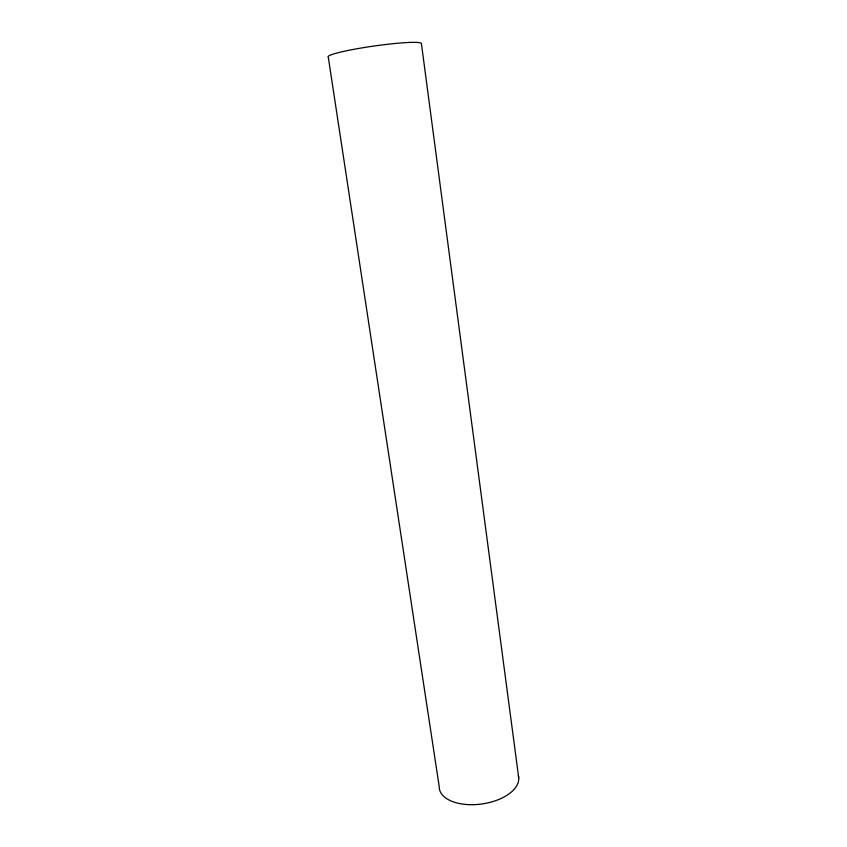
<?xml version="1.0" encoding="UTF-8"?>
<svg xmlns="http://www.w3.org/2000/svg" width="847" height="847" viewBox="0 0 847 847"><rect width="100%" height="100%" fill="white"/><g stroke="black" fill="none" stroke-linecap="round" stroke-linejoin="round"><path stroke-width="1.27" d="M518.703 777.641L421.393 43.483A47.167 4.224 -8.1 0 0 371.515 46.394A47.167 4.224 -8.1 0 0 328.297 57.215L439.212 786.545A40.063 21.355 -8.1 0 0 481.858 803.983A40.063 21.355 -8.1 0 0 518.269 775.45"/></g></svg>
